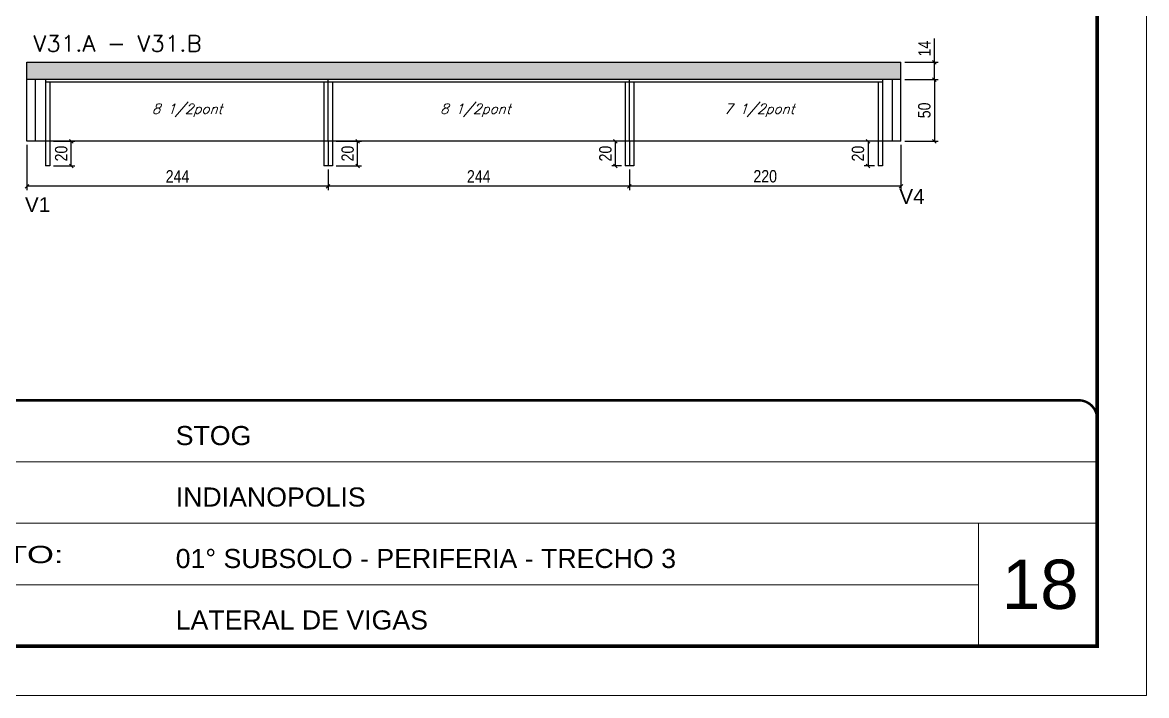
# Model space of a CAD drawing. Extents: x 0 to 6325, y 10169 to 19307.
# Drawn here: x 2160 to 3070, y 12466 to 13011 of the extents above; entities that cross this region are included whole.
import ezdxf

# ---------------------------------------------------------------- set-up
doc = ezdxf.new("R2010")
doc.units = 0
doc.linetypes.add('CONTINUO', pattern=[0])
doc.linetypes.add('DASHED', pattern=[0.75, 0.5, -0.25])
for name, color, linetype in [('1', 1, 'Continuous'), ('5', 5, 'Continuous'), ('COTA', 241, 'Continuous'), ('Painéis', 200, 'Continuous'), ('SARR_2.2x7', 40, 'Continuous'), ('SARR_3.5x7', 81, 'Continuous'), ('texto', 7, 'Continuous')]:
    doc.layers.add(name, color=color, linetype=linetype)
for name, color, linetype, lineweight in [('CARIMBO', 255, 'Continuous', 9), ('Folhas', 255, 'Continuous', 9), ('SARRAFO DE PRESSAO', 251, 'DASHED', 9), ('Texto Seção', 7, 'Continuous', 15)]:
    doc.layers.add(name, color=color, linetype=linetype, lineweight=lineweight)
doc.styles.add('arial', font='arial.ttf')
doc.styles.add('COTA TECNICA', font='techl___.ttf', dxfattribs={"height": 10})
doc.styles.add('REGUA-120', font='ROMANS.shx', dxfattribs={"height": 15})
doc.styles.add('Romans', font='romans.shx')
doc.styles.get("Standard").update_dxf_attribs({"font": 'arial.ttf'})
doc.styles.add('Tecnologia', font='')
doc.styles.get('Tecnologia').set_extended_font_data('Forgotten Futurist')
doc.dimstyles.new('PAINEL', dxfattribs={"dimtxt": 10, "dimasz": 3, "dimexe": 3, "dimexo": 3, "dimgap": 3, "dimtad": 1, "dimdec": 1, "dimzin": 12, "dimdsep": 46, "dimtxsty": 'COTA TECNICA', "dimblk1": 'OBLIQUE', "dimblk2": 'OBLIQUE', "dimsah": 1, "dimcen": 0.9, "dimclrd": 4, "dimclre": 4, "dimclrt": 240, "dimadec": 1, "dimazin": 3, "dimtfac": 1, "dimtdec": 1, "dimtmove": 0, "dimatfit": 3, "dimfxl": 1, "dimtolj": 1, "dimtzin": 12, "dimarcsym": 0})

# ---------------------------------------------------------------- blocks, each defined once
blk = doc.blocks.new('9999999999')
at = {"color": 30, "linetype": 'CONTINUO'}
for p, q in [((98564.56, 34379.64), (99583.98, 34379.64)), ((98564.56, 34329.83), (99487.98, 34329.83)), ((99583.98, 34329.83), (99487.98, 34329.83)), ((99487.98, 34329.83), (99487.98, 34230.21)), ((98564.56, 34280.02), (99487.98, 34280.02))]:
    blk.add_line(p, q, dxfattribs=at)
at = {"color": 30, "linetype": 'CONTINUO', "const_width": 2}
blk.add_lwpolyline([(99583.98, 34230.21), (99583.98, 34414.45, 0.414214), (99568.98, 34429.45), (98228.98, 34429.45, 0.414214), (98213.98, 34414.45), (98213.98, 34245.21, 0.414214), (98228.98, 34230.21), (99583.98, 34230.21)], format="xyb", dxfattribs=at)
at = {"layer": 'Folhas'}
blk.add_lwpolyline([(98138.98, 34190.21), (99623.98, 34190.21), (99623.98, 35240.21), (98138.98, 35240.21)], close=True, dxfattribs=at)
at = {"layer": 'Folhas', "color": 30, "const_width": 3}
blk.add_lwpolyline([(98213.98, 34230.21), (99583.98, 34230.21), (99583.98, 35200.21), (98213.98, 35200.21)], close=True, dxfattribs=at)
at = {"color": 7, "linetype": 'Continuous', "ltscale": 5, "style": 'arial'}
for s, height, p in [('STOG', 15.483, (98837.68, 34393.13)), ('INDIANOPOLIS', 15.4829, (98837.68, 34343.32)), ('01° SUBSOLO - PERIFERIA - TRECHO 3', 15.4829, (98837.68, 34293.51)), ('LATERAL DE VIGAS', 15.4829, (98837.68, 34243.7))]:
    blk.add_text(s, height=height, dxfattribs=at).set_placement(p)
at = {"layer": 'Folhas', "color": 7, "style": 'Tecnologia', "width": 1.5}
blk.add_text('PAVIMENTO:', height=14, dxfattribs=at).set_placement((98573.65, 34297.5))
blk = doc.blocks.new('_Oblique')
at = {"layer": '1', "color": 0, "lineweight": -2}
blk.add_line((-0.5, -0.5), (0.5, 0.5), dxfattribs=at)
blk = doc.blocks.new('*D417')
at = {"layer": 'COTA', "color": 4, "linetype": 'ByBlock', "lineweight": -2, "transparency": 16777216}
for p, q in [((2871.13, 12911.86), (2871.13, 12875.32)), ((2651.16, 12891.86), (2651.16, 12875.32)), ((2871.13, 12878.32), (2651.16, 12878.32))]:
    blk.add_line(p, q, dxfattribs=at)
at = {"layer": 'Defpoints', "color": 0, "linetype": 'ByBlock', "transparency": 16777216}
for p in [(2871.13, 12914.86), (2651.16, 12894.86), (2651.16, 12878.32)]:
    blk.add_point(p, dxfattribs=at)
at = {"layer": 'COTA', "color": 4, "linetype": 'ByBlock', "lineweight": -2, "transparency": 16777216, "xscale": 3, "yscale": 3, "zscale": 3, "rotation": 180}
blk.add_blockref('_Oblique', (2651.16, 12878.32), dxfattribs=at)
at = {"layer": 'COTA', "color": 4, "linetype": 'ByBlock', "lineweight": -2, "transparency": 16777216, "xscale": 3, "yscale": 3, "zscale": 3}
blk.add_blockref('_Oblique', (2871.13, 12878.32), dxfattribs=at)
at = {"layer": 'COTA', "color": 240, "linetype": 'ByBlock', "transparency": 16777216, "insert": (2761.15, 12886.43), "char_height": 10, "attachment_point": 5, "style": 'COTA TECNICA'}
blk.add_mtext('\\A1;220', dxfattribs=at)
blk = doc.blocks.new('*D418')
at = {"layer": 'COTA', "color": 4, "linetype": 'ByBlock', "lineweight": -2, "transparency": 16777216}
for p, q in [((2407.16, 12891.86), (2407.16, 12875.32)), ((2651.16, 12891.86), (2651.16, 12875.32)), ((2651.16, 12878.32), (2407.16, 12878.32))]:
    blk.add_line(p, q, dxfattribs=at)
at = {"layer": 'Defpoints', "color": 0, "linetype": 'ByBlock', "transparency": 16777216}
for p in [(2407.16, 12894.86), (2651.16, 12894.86), (2407.16, 12878.32)]:
    blk.add_point(p, dxfattribs=at)
at = {"layer": 'COTA', "color": 4, "linetype": 'ByBlock', "lineweight": -2, "transparency": 16777216, "xscale": 3, "yscale": 3, "zscale": 3, "rotation": 180}
blk.add_blockref('_Oblique', (2407.16, 12878.32), dxfattribs=at)
at = {"layer": 'COTA', "color": 4, "linetype": 'ByBlock', "lineweight": -2, "transparency": 16777216, "xscale": 3, "yscale": 3, "zscale": 3}
blk.add_blockref('_Oblique', (2651.16, 12878.32), dxfattribs=at)
at = {"layer": 'COTA', "color": 240, "linetype": 'ByBlock', "transparency": 16777216, "insert": (2529.16, 12886.4), "char_height": 10, "width": 210.731, "attachment_point": 5, "style": 'COTA TECNICA'}
blk.add_mtext('\\A1;244', dxfattribs=at)
blk = doc.blocks.new('*D883')
at = {"layer": 'COTA', "color": 4, "lineweight": -2, "transparency": 16777216}
for p, q in [((2163.16, 12911.86), (2163.16, 12875.32)), ((2407.16, 12891.86), (2407.16, 12875.32)), ((2407.16, 12878.32), (2163.16, 12878.32))]:
    blk.add_line(p, q, dxfattribs=at)
at = {"layer": 'Defpoints', "color": 0, "transparency": 16777216}
for p in [(2163.16, 12914.86), (2407.16, 12894.86), (2163.16, 12878.32)]:
    blk.add_point(p, dxfattribs=at)
at = {"layer": 'COTA', "color": 4, "lineweight": -2, "transparency": 16777216, "xscale": 3, "yscale": 3, "zscale": 3, "rotation": 180}
blk.add_blockref('_Oblique', (2163.16, 12878.32), dxfattribs=at)
at = {"layer": 'COTA', "color": 4, "lineweight": -2, "transparency": 16777216, "xscale": 3, "yscale": 3, "zscale": 3}
blk.add_blockref('_Oblique', (2407.16, 12878.32), dxfattribs=at)
at = {"layer": 'COTA', "color": 240, "transparency": 16777216, "insert": (2285.16, 12886.4), "char_height": 10, "attachment_point": 5, "style": 'COTA TECNICA'}
blk.add_mtext('\\A1;244', dxfattribs=at)
blk = doc.blocks.new('*D419')
at = {"layer": 'COTA', "color": 4, "lineweight": -2, "transparency": 16777216}
for p, q in [((2874.13, 12964.86), (2901.21, 12964.86)), ((2898.21, 12964.86), (2898.21, 12914.86)), ((2874.13, 12914.86), (2901.21, 12914.86))]:
    blk.add_line(p, q, dxfattribs=at)
at = {"layer": 'Defpoints', "color": 0, "transparency": 16777216}
for p in [(2871.13, 12964.86), (2871.13, 12914.86), (2898.21, 12914.86)]:
    blk.add_point(p, dxfattribs=at)
at = {"layer": 'COTA', "color": 4, "lineweight": -2, "transparency": 16777216, "xscale": 3, "yscale": 3, "zscale": 3}
for p, rotation in [((2898.21, 12964.86), 90), ((2898.21, 12914.86), 270)]:
    blk.add_blockref('_Oblique', p, dxfattribs=dict(at, rotation=rotation))
at = {"layer": 'COTA', "color": 240, "transparency": 16777216, "insert": (2890.1, 12939.86), "char_height": 10, "attachment_point": 5, "rotation": 90, "style": 'COTA TECNICA'}
blk.add_mtext('\\A1;50', dxfattribs=at)
blk = doc.blocks.new('*D420')
at = {"layer": 'COTA', "color": 4, "lineweight": -2, "transparency": 16777216}
for p, q in [((2898.21, 12978.86), (2898.21, 12997.98)), ((2874.13, 12978.86), (2901.21, 12978.86)), ((2898.21, 12964.86), (2898.21, 12978.86)), ((2874.13, 12964.86), (2901.21, 12964.86))]:
    blk.add_line(p, q, dxfattribs=at)
at = {"layer": 'Defpoints', "color": 0, "transparency": 16777216}
for p in [(2871.13, 12978.86), (2898.21, 12978.86), (2871.13, 12964.86)]:
    blk.add_point(p, dxfattribs=at)
at = {"layer": 'COTA', "color": 4, "lineweight": -2, "transparency": 16777216, "xscale": 3, "yscale": 3, "zscale": 3}
for p, rotation in [((2898.21, 12978.86), 90), ((2898.21, 12964.86), 270)]:
    blk.add_blockref('_Oblique', p, dxfattribs=dict(at, rotation=rotation))
at = {"layer": 'COTA', "color": 240, "transparency": 16777216, "insert": (2890.14, 12989.92), "char_height": 10, "attachment_point": 5, "rotation": 90, "style": 'COTA TECNICA'}
blk.add_mtext('\\A1;14', dxfattribs=at)
blk = doc.blocks.new('*D884')
at = {"layer": 'COTA', "color": 4, "lineweight": -2, "transparency": 16777216}
for p, q in [((2644.66, 12914.86), (2636.84, 12914.86)), ((2639.84, 12894.86), (2639.84, 12914.86)), ((2644.66, 12894.86), (2636.84, 12894.86))]:
    blk.add_line(p, q, dxfattribs=at)
at = {"layer": 'Defpoints', "color": 0, "transparency": 16777216}
for p in [(2639.84, 12914.86), (2647.66, 12914.86), (2647.66, 12894.86)]:
    blk.add_point(p, dxfattribs=at)
at = {"layer": 'COTA', "color": 4, "lineweight": -2, "transparency": 16777216, "xscale": 3, "yscale": 3, "zscale": 3}
for p, rotation in [((2639.84, 12914.86), 90), ((2639.84, 12894.86), 270)]:
    blk.add_blockref('_Oblique', p, dxfattribs=dict(at, rotation=rotation))
at = {"layer": 'COTA', "color": 240, "transparency": 16777216, "insert": (2631.74, 12904.86), "char_height": 10, "attachment_point": 5, "rotation": 90, "style": 'COTA TECNICA'}
blk.add_mtext('\\A1;20', dxfattribs=at)
blk = doc.blocks.new('*D885')
at = {"layer": 'COTA', "color": 4, "lineweight": -2, "transparency": 16777216}
for p, q in [((2184.66, 12914.86), (2202.1, 12914.86)), ((2199.1, 12894.86), (2199.1, 12914.86)), ((2184.66, 12894.86), (2202.1, 12894.86))]:
    blk.add_line(p, q, dxfattribs=at)
at = {"layer": 'Defpoints', "color": 0, "transparency": 16777216}
for p in [(2181.66, 12914.86), (2199.1, 12914.86), (2181.66, 12894.86)]:
    blk.add_point(p, dxfattribs=at)
at = {"layer": 'COTA', "color": 4, "lineweight": -2, "transparency": 16777216, "xscale": 3, "yscale": 3, "zscale": 3}
for p, rotation in [((2199.1, 12914.86), 90), ((2199.1, 12894.86), 270)]:
    blk.add_blockref('_Oblique', p, dxfattribs=dict(at, rotation=rotation))
at = {"layer": 'COTA', "color": 240, "transparency": 16777216, "insert": (2191, 12904.86), "char_height": 10, "attachment_point": 5, "rotation": 90, "style": 'COTA TECNICA'}
blk.add_mtext('\\A1;20', dxfattribs=at)
blk = doc.blocks.new('*D886')
at = {"layer": 'COTA', "color": 4, "lineweight": -2, "transparency": 16777216}
for p, q in [((2849.63, 12914.86), (2841.44, 12914.86)), ((2844.44, 12914.86), (2844.44, 12894.86)), ((2849.63, 12894.86), (2841.44, 12894.86))]:
    blk.add_line(p, q, dxfattribs=at)
at = {"layer": 'Defpoints', "color": 0, "transparency": 16777216}
for p in [(2852.63, 12914.86), (2844.44, 12894.86), (2852.63, 12894.86)]:
    blk.add_point(p, dxfattribs=at)
at = {"layer": 'COTA', "color": 4, "lineweight": -2, "transparency": 16777216, "xscale": 3, "yscale": 3, "zscale": 3}
for p, rotation in [((2844.44, 12914.86), 90), ((2844.44, 12894.86), 270)]:
    blk.add_blockref('_Oblique', p, dxfattribs=dict(at, rotation=rotation))
at = {"layer": 'COTA', "color": 240, "transparency": 16777216, "insert": (2836.33, 12904.86), "char_height": 10, "attachment_point": 5, "rotation": 90, "style": 'COTA TECNICA'}
blk.add_mtext('\\A1;20', dxfattribs=at)
blk = doc.blocks.new('*D887')
at = {"layer": 'COTA', "color": 4, "lineweight": -2, "transparency": 16777216}
for p, q in [((2413.66, 12914.86), (2434.07, 12914.86)), ((2431.07, 12894.86), (2431.07, 12914.86)), ((2413.66, 12894.86), (2434.07, 12894.86))]:
    blk.add_line(p, q, dxfattribs=at)
at = {"layer": 'Defpoints', "color": 0, "transparency": 16777216}
for p in [(2410.66, 12914.86), (2431.07, 12914.86), (2410.66, 12894.86)]:
    blk.add_point(p, dxfattribs=at)
at = {"layer": 'COTA', "color": 4, "lineweight": -2, "transparency": 16777216, "xscale": 3, "yscale": 3, "zscale": 3}
for p, rotation in [((2431.07, 12914.86), 90), ((2431.07, 12894.86), 270)]:
    blk.add_blockref('_Oblique', p, dxfattribs=dict(at, rotation=rotation))
at = {"layer": 'COTA', "color": 240, "transparency": 16777216, "insert": (2422.97, 12904.86), "char_height": 10, "attachment_point": 5, "rotation": 90, "style": 'COTA TECNICA'}
blk.add_mtext('\\A1;20', dxfattribs=at)

msp = doc.modelspace()

# ---------------------------------------------------------------- hatches: boundary and pattern name
at = {"layer": 'COTA'}
h = msp.add_hatch(dxfattribs=at)
h.set_pattern_fill('AR-CONC', color=241, scale=0.03)
h.set_pattern_definition([(50, (-1361.6483, -2750.1572), (5.4655401, -0.4781726), [0.5715, -6.2865]), (355, (-1361.648, -2750.157), (-1.0573026, 5.7317054), [0.4572, -5.0292175]), (100.451445, (-1361.193, -2750.197), (4.4082374, 5.2535326), [0.4857003, -5.3427073]), (46.1842, (-1361.648, -2748.633), (8.1323712, -1.2612698), [0.85725, -9.42975]), (96.63556, (-1360.9706, -2748.738), (7.122124, 7.4227837), [0.7285507, -8.0140682]), (351.18415, (-1361.648, -2748.633), (7.122124, 7.4227837), [0.685799, -7.543792]), (21, (-1360.8863, -2749.0142), (4.5484317, -3.067956), [0.5715, -6.2865]), (326, (-1360.886, -2749.014), (1.8540609, 5.525639), [0.4572, -5.0292]), (71.451445, (-1360.507, -2749.27), (6.4024926, 2.457683), [0.4857003, -5.3426981]), (37.5, (-1361.6483, -2750.1572), (0.0926581, 2.53665117), [0, -4.96824, 0, -5.1054, 0, -5.04825]), (7.5, (-1361.6483, -2750.1572), (2.00458988, 3.00541724), [0, -2.91084, 0, -4.85394, 0, -1.92405]), (327.5, (-1363.3475, -2750.1572), (4.06771786, -0.17186232), [0, -1.905, 0, -5.9436, 0, -7.8867]), (317.5, (-1364.1095, -2750.1572), (4.44387544, 0.7627947), [0, -2.4765, 0, -3.94716, 0, -5.6007])])
h.paths.add_polyline_path([(2163.16, 12978.86), (2163.16, 12964.86), (2871.13, 12964.86), (2871.13, 12978.86)])

# ---------------------------------------------------------------- linework, layer by layer
for p, q in [((2163.16, 12964.86), (2163.16, 12978.86)), ((2163.16, 12978.86), (2871.13, 12978.86)), ((2871.13, 12964.86), (2871.13, 12978.86)), ((2407.16, 12914.86), (2407.16, 12894.86)), ((2651.16, 12914.86), (2651.16, 12894.86)), ((2410.66, 12894.86), (2403.66, 12894.86)), ((2654.66, 12894.86), (2647.66, 12894.86))]:
    msp.add_line(p, q, dxfattribs=at)
at = {"layer": 'Painéis', "linetype": 'ByBlock'}
for p, q in [((2871.13, 12964.86), (2163.16, 12964.86)), ((2163.16, 12914.86), (2163.16, 12964.86)), ((2407.16, 12914.86), (2407.16, 12964.86)), ((2651.16, 12914.86), (2651.16, 12964.86)), ((2871.13, 12914.86), (2871.13, 12964.86)), ((2871.13, 12914.86), (2163.16, 12914.86))]:
    msp.add_line(p, q, dxfattribs=at)
at = {"layer": 'SARR_2.2x7', "linetype": 'Continuous'}
for p, q in [((2170.16, 12914.86), (2170.16, 12964.86)), ((2864.13, 12914.86), (2864.13, 12964.86)), ((2407.16, 12962.66), (2178.16, 12962.66)), ((2651.16, 12962.66), (2407.16, 12962.66)), ((2856.13, 12962.66), (2651.16, 12962.66))]:
    msp.add_line(p, q, dxfattribs=at)
at = {"layer": 'SARR_3.5x7'}
for p, q in [((2178.16, 12964.86), (2178.16, 12894.86)), ((2856.13, 12964.86), (2856.13, 12894.86)), ((2181.66, 12962.66), (2181.66, 12894.86)), ((2403.66, 12962.66), (2403.66, 12894.86)), ((2410.66, 12962.66), (2410.66, 12894.86)), ((2647.66, 12962.66), (2647.66, 12894.86)), ((2654.66, 12962.66), (2654.66, 12894.86)), ((2852.63, 12962.66), (2852.63, 12894.86)), ((2181.66, 12894.86), (2178.16, 12894.86)), ((2856.13, 12894.86), (2852.63, 12894.86))]:
    msp.add_line(p, q, dxfattribs=at)

# ---------------------------------------------------------------- block references
at = {"layer": 'SARRAFO DE PRESSAO', "color": 6, "linetype": 'ByBlock'}
msp.add_blockref('9999999999', (-96553.98, -21724.51), dxfattribs=at)

# ---------------------------------------------------------------- texts
at = {"layer": '5', "linetype": 'Continuous'}
for s, p in [('V4', (2869.8, 12864.13)), ('V1', (2161.57, 12857.52))]:
    msp.add_text(s, height=12, rotation=0.00004, dxfattribs=at).set_placement(p)
at = {"layer": 'CARIMBO', "style": 'arial'}
msp.add_text('18', height=40, dxfattribs=at).set_placement((2952.86, 12535.84))
at = {"layer": 'texto', "color": 2, "char_height": 8, "attachment_point": 5, "style": 'Romans'}
for s, insert in [('{\\Q19;\\C256;8 1/2pont}', (2292.97, 12939.85)), ('{\\Q19;\\C256;8 1/2pont}', (2526.4, 12939.85)), ('{\\Q19;\\C256;7 1/2pont}', (2756.34, 12939.85))]:
    msp.add_mtext(s, dxfattribs=dict(at, insert=insert))
at = {"layer": 'Texto Seção', "style": 'REGUA-120', "width": 1.05}
msp.add_text('V31.A - V31.B', height=13, dxfattribs=at).set_placement((2168.39, 12987.6))

# ---------------------------------------------------------------- dimensions: what is measured, and where the dimension line sits
at = {"layer": 'COTA'}
for base, p1, p2, angle, picture, middle in [((2898.21, 12978.86), (2871.13, 12964.86), (2871.13, 12978.86), 90, '*D420', (2890.14, 12989.92)), ((2898.21, 12914.86), (2871.13, 12964.86), (2871.13, 12914.86), 90, '*D419', (2890.1, 12939.86)), ((2163.16, 12878.32), (2407.16, 12894.86), (2163.16, 12914.86), 180, '*D883', (2285.16, 12886.4))]:
    dim = msp.add_linear_dim(base=base, p1=p1, p2=p2, angle=angle, dimstyle='PAINEL', dxfattribs=at)
    dim.commit()
    dim.dimension.update_dxf_attribs({"geometry": picture, "text_midpoint": middle})
for base, p1, p2, picture, middle in [((2199.1, 12914.86), (2181.66, 12894.86), (2181.66, 12914.86), '*D885', (2199.1, 12904.86)), ((2431.07, 12914.86), (2410.66, 12894.86), (2410.66, 12914.86), '*D887', (2431.07, 12904.86)), ((2639.84, 12914.86), (2647.66, 12894.86), (2647.66, 12914.86), '*D884', (2639.84, 12904.86)), ((2844.44, 12894.86), (2852.63, 12914.86), (2852.63, 12894.86), '*D886', (2844.44, 12904.86))]:
    dim = msp.add_linear_dim(base=base, p1=p1, p2=p2, angle=90, dimstyle='PAINEL', dxfattribs=at)
    dim.commit()
    dim.dimension.update_dxf_attribs({"geometry": picture, "text_midpoint": middle, "dimtype": 160})
at = {"layer": 'COTA', "linetype": 'ByBlock'}
dim = msp.add_linear_dim(base=(2651.16, 12878.32), p1=(2871.13, 12914.86), p2=(2651.16, 12894.86), angle=180, dimstyle='PAINEL', dxfattribs=at)
dim.commit()
dim.dimension.update_dxf_attribs({"geometry": '*D417', "text_midpoint": (2761.15, 12886.43)})
dim = msp.add_linear_dim(base=(2407.16, 12878.32), p1=(2651.16, 12894.86), p2=(2407.16, 12894.86), angle=180, dimstyle='PAINEL', override={"dimtmove": 1}, dxfattribs=at)
dim.commit()
dim.dimension.update_dxf_attribs({"geometry": '*D418', "text_midpoint": (2529.16, 12886.4)})

doc.saveas('drawing.dxf')
